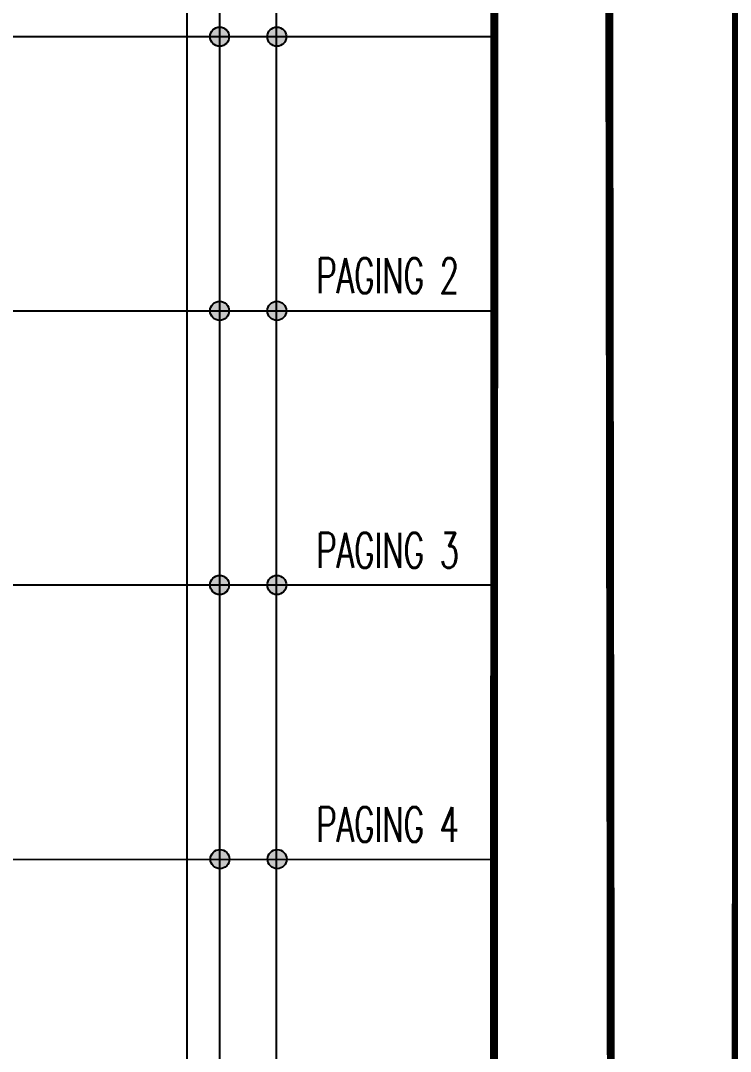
# Model space of a CAD drawing. Header units: millimetres. Extents: x 2974 to 5671, y 1205 to 3288.
# Drawn here: x 4644.2 to 4831.8, y 2726.9 to 2999.3 of the extents above; entities that cross this region are included whole.
import ezdxf
from ezdxf.enums import TextEntityAlignment as Align

# ---------------------------------------------------------------- set-up
doc = ezdxf.new("R2010")
doc.units = ezdxf.units.MM
doc.layers.add('0-EQUIPMENT', color=7, linetype='Continuous')
doc.layers.add('M-_ACONREDT_A_N', color=3, linetype='Continuous')
doc.styles.add('SIMPLEX', font='simplex.shx', dxfattribs={"width": 0.6})

msp = doc.modelspace()

# ---------------------------------------------------------------- hatches: boundary and pattern name
h = msp.add_hatch(color=5)
edge = h.paths.add_edge_path()
edge.add_arc((4696.8162, 2995.07878), 2.52926, 0, 360)
h = msp.add_hatch(color=4)
edge = h.paths.add_edge_path()
edge.add_arc((4711.93991, 2995.07878), 2.52926, 0, 360)
h = msp.add_hatch(color=5)
edge = h.paths.add_edge_path()
edge.add_arc((4696.8162, 2922.61671), 2.52926, 0, 360)
h = msp.add_hatch(color=4)
edge = h.paths.add_edge_path()
edge.add_arc((4711.93991, 2922.61671), 2.52926, 0, 360)
h = msp.add_hatch(color=5)
edge = h.paths.add_edge_path()
edge.add_arc((4696.8162, 2850.15464), 2.52926, 0, 360)
h = msp.add_hatch(color=4)
edge = h.paths.add_edge_path()
edge.add_arc((4711.93991, 2850.15464), 2.52926, 0, 360)
h = msp.add_hatch(color=5)
edge = h.paths.add_edge_path()
edge.add_arc((4696.89964, 2777.69267), 2.52926, 0, 360)
h = msp.add_hatch(color=4)
edge = h.paths.add_edge_path()
edge.add_arc((4712.02335, 2777.69267), 2.52926, 0, 360)

# ---------------------------------------------------------------- linework, layer by layer
at = {"ltscale": 0.5}
for p, q in [((4711.73802, 3148.41173, -1204.84475), (4711.73802, 2406.94805, -1204.84475)), ((4696.8162, 3073.87501, -1204.84475), (4696.8162, 2256.12098, -1204.84475)), ((4614.03259, 2995.07878, -1204.84475), (4769.46095, 2995.07878, -1204.84475)), ((4614.03259, 2922.61671, -1204.84475), (4769.46095, 2922.61671, -1204.84475)), ((4614.03259, 2850.15464, -1204.84475), (4769.46095, 2850.15464, -1204.84475)), ((4614.03257, 2777.55073, -1204.84475), (4769.46095, 2777.69257, -1204.84475))]:
    msp.add_line(p, q, dxfattribs=at)
msp.add_line((4688.2726, 2184.50134, -1204.84475), (4688.2726, 3038.08858, -1204.84475))
at = {"color": 5}
for centre in [(4696.8162, 2995.07878, -1204.84475), (4696.8162, 2922.61671, -1204.84475), (4696.8162, 2850.15464, -1204.84475), (4696.89964, 2777.69267, -1204.84475)]:
    msp.add_circle(centre, 2.52926, dxfattribs=at)
at = {"color": 4}
for centre in [(4711.93991, 2995.07878, -1204.84475), (4711.93991, 2922.61671, -1204.84475), (4711.93991, 2850.15464, -1204.84475), (4712.02335, 2777.69267, -1204.84475)]:
    msp.add_circle(centre, 2.52926, dxfattribs=at)
at = {"layer": '0-EQUIPMENT', "ltscale": 0.5, "elevation": -1204.84475}
msp.add_lwpolyline([(4833.05373, 2112.46591, 2.08992, 2.08992, 0), (4833.36758, 3067.84098, 2.08992, 2.08992, 0), (4769.46095, 3067.84098, 2.08992, 2.08992, 0), (4769.14709, 2112.46591, 2.08992, 2.08992, 0)], format="xyseb", close=True, dxfattribs=at)
at = {"layer": '0-EQUIPMENT', "ltscale": 0.5, "const_width": 2.08992, "elevation": -1204.84475}
msp.add_lwpolyline([(4801.10041, 2112.46591), (4799.73477, 3067.84098)], dxfattribs=at)

# ---------------------------------------------------------------- texts
at = {"layer": 'M-_ACONREDT_A_N', "color": 6, "ltscale": 0.5, "style": 'SIMPLEX', "width": 0.65}
for s, p in [('PAGING 2', (4760.08392, 2927.28013, -1204.84475)), ('PAGING 3', (4760.08392, 2854.72068, -1204.84475)), ('PAGING 4', (4760.08392, 2782.25861, -1204.84475))]:
    msp.add_text(s, height=9.210686, dxfattribs=at).set_placement(p, align=Align.RIGHT)

doc.saveas('drawing.dxf')
